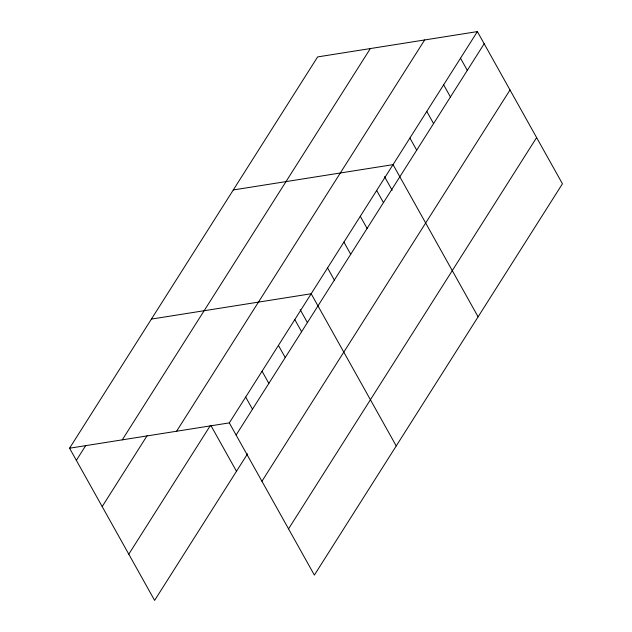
<?xml version="1.0" encoding="UTF-8"?>
<svg xmlns="http://www.w3.org/2000/svg" width="632" height="632" viewBox="0 0 632 632"><rect width="100%" height="100%" fill="white"/><g stroke="black" fill="none" stroke-linecap="round" stroke-linejoin="round"><path stroke-width="0.95" d="M247.57 453.784L154.619 600.4L69.559 448.207L317.627 56.919L477.381 31.6L562.441 183.794L314.373 575.081L229.313 422.887L477.381 31.6M76.354 460.357L85.857 445.363M122.276 439.848L370.344 48.561M102.179 506.572L147.074 435.764M176.597 431.237L424.664 39.958M128.786 554.185L210.124 425.897M236.107 435.037L484.175 43.758M261.932 481.252L510.008 89.965M288.548 528.866L536.615 137.586M233.279 189.956L393.041 164.636L478.1 316.829M151.419 319.081L311.181 293.762L396.24 445.955M69.559 448.207L229.313 422.887M460.515 58.207L467.309 70.365M443.648 84.814L450.442 96.973M426.782 111.422L433.568 123.58M409.907 138.029L416.701 150.187M384.509 176.597L392.164 190.287M376.664 190.461L383.458 202.619M360.295 216.286L367.089 228.444M343.927 242.111L350.713 254.269M327.55 267.936L334.344 280.095M300.168 309.633L307.342 322.47M294.804 319.587L301.598 331.745M278.435 345.412L285.23 357.57M262.059 371.237L268.853 383.387M245.69 397.062L252.484 409.212M211.127 425.921L236.479 471.274"/></g></svg>
